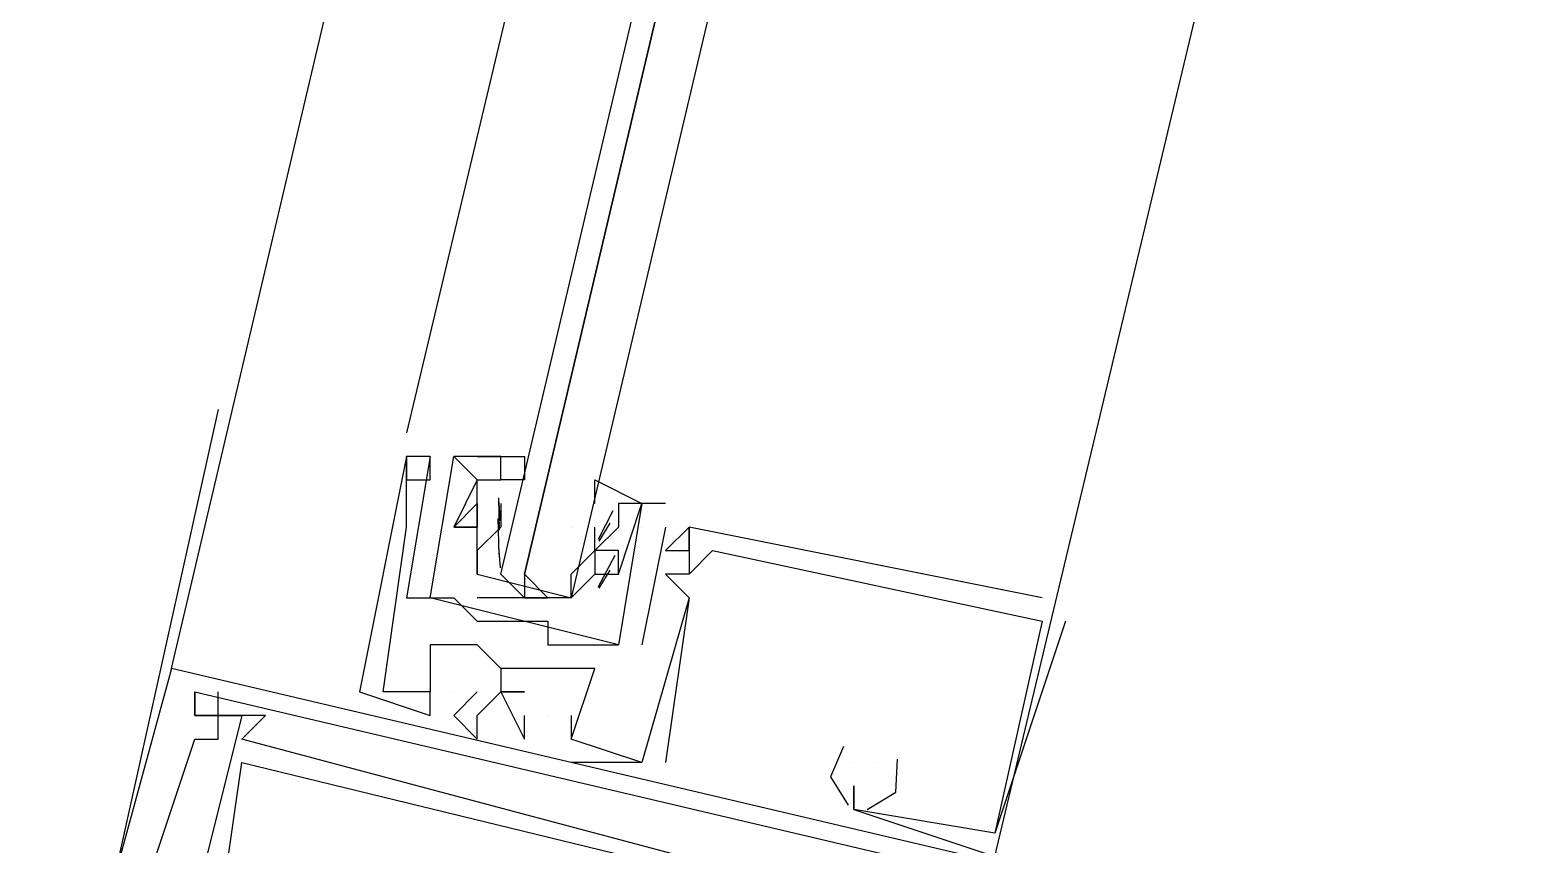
# Model space of a CAD drawing. Header units: feet. Extents: x -84 to 198, y -22 to 181.
# Drawn here: x 119.907 to 120.76, y 130.384 to 130.846 of the extents above; entities that cross this region are included whole.
import ezdxf

# ---------------------------------------------------------------- set-up
doc = ezdxf.new("R2010")
doc.units = ezdxf.units.FT
doc.layers.add('A-LINEA', color=7, linetype='CONTINUOUS')

msp = doc.modelspace()

# ---------------------------------------------------------------- linework, layer by layer
at = {"layer": 'A-LINEA'}
for p, q in [((119.9867, 130.4844), (121.56, 137.1644)), ((120.5067, 132.2444), (120.12, 130.6178)), ((120.0133, 130.6311), (119.9067, 130.1511)), ((120.12, 130.6044), (120.12, 130.6044)), ((120.12, 130.6044), (120.12, 130.6044)), ((120.12, 130.6044), (120.12, 130.6044)), ((120.12, 130.6044), (120.12, 130.6044)), ((120.12, 130.6044), (120.12, 130.6044)), ((120.12, 130.6044), (120.12, 130.6044)), ((120.1333, 130.6044), (120.1333, 130.6044)), ((120.1333, 130.6044), (120.1333, 130.6044)), ((120.1333, 130.6044), (120.1333, 130.6044)), ((120.1333, 130.6044), (120.1333, 130.6044)), ((120.1333, 130.6044), (120.1333, 130.6044)), ((120.1467, 130.6044), (120.1467, 130.6044)), ((120.1467, 130.6044), (120.1467, 130.6044)), ((120.1467, 130.6044), (120.1467, 130.6044)), ((120.1467, 130.6044), (120.1467, 130.6044)), ((120.1733, 130.6044), (120.1733, 130.6044)), ((120.1733, 130.6044), (120.1733, 130.6044)), ((120.12, 130.5911), (120.12, 130.5911)), ((120.12, 130.5911), (120.12, 130.5911)), ((120.12, 130.5911), (120.12, 130.5911)), ((120.1333, 130.5911), (120.1333, 130.5911)), ((120.1333, 130.5911), (120.1333, 130.5911)), ((120.1333, 130.5911), (120.1333, 130.5911)), ((120.16, 130.5911), (120.16, 130.5911)), ((120.16, 130.5911), (120.16, 130.5911)), ((120.1733, 130.5911), (120.1733, 130.5911)), ((120.1733, 130.5911), (120.1733, 130.5911)), ((120.12, 130.5778), (120.12, 130.5778)), ((120.12, 130.5778), (120.12, 130.5778)), ((120.12, 130.5778), (120.12, 130.5778)), ((120.16, 130.5778), (120.16, 130.5778)), ((120.16, 130.5778), (120.16, 130.5778)), ((120.16, 130.5778), (120.16, 130.5778)), ((120.16, 130.5778), (120.16, 130.5778)), ((120.1732, 130.568), (120.1722, 130.5799)), ((120.1726, 130.5627), (120.1723, 130.581)), ((120.1733, 130.5778), (120.1733, 130.5778)), ((120.1733, 130.5778), (120.1733, 130.5644)), ((120.1733, 130.5778), (120.1733, 130.5778)), ((120.2667, 130.5778), (120.24, 130.5778)), ((120.24, 130.5778), (120.24, 130.5778)), ((120.2667, 130.5778), (120.24, 130.5778)), ((120.24, 130.5778), (120.24, 130.5778)), ((120.2533, 130.5778), (120.2533, 130.5778)), ((120.2533, 130.5778), (120.2533, 130.5778)), ((120.2667, 130.5778), (120.2667, 130.5778)), ((120.2667, 130.5778), (120.2667, 130.5778)), ((120.1725, 130.5489), (120.1719, 130.5693)), ((120.2369, 130.5737), (120.2285, 130.5574)), ((120.2351, 130.5667), (120.2289, 130.5565)), ((120.12, 130.5644), (120.12, 130.5644)), ((120.12, 130.5644), (120.12, 130.5644)), ((120.12, 130.5644), (120.12, 130.5644)), ((120.1467, 130.5644), (120.1467, 130.5644)), ((120.1467, 130.5644), (120.1467, 130.5644)), ((120.1467, 130.5644), (120.1467, 130.5644)), ((120.1467, 130.5644), (120.1467, 130.5644)), ((120.16, 130.5644), (120.16, 130.5644)), ((120.16, 130.5644), (120.16, 130.5644)), ((120.16, 130.5644), (120.16, 130.5644)), ((120.16, 130.5644), (120.16, 130.5644)), ((120.1733, 130.5644), (120.1733, 130.5644)), ((120.2133, 130.5644), (120.2133, 130.5644)), ((120.2267, 130.5644), (120.2267, 130.5644)), ((120.2267, 130.5511), (120.2267, 130.5644)), ((120.2267, 130.5644), (120.2267, 130.5644)), ((120.2667, 130.5644), (120.2533, 130.4978)), ((120.2533, 130.5644), (120.2533, 130.5644)), ((120.2667, 130.5644), (120.2533, 130.4978)), ((120.2533, 130.5644), (120.2533, 130.5644)), ((120.2667, 130.5644), (120.2667, 130.5644)), ((120.2667, 130.5644), (120.2667, 130.5644)), ((120.28, 130.5644), (120.28, 130.5644)), ((120.28, 130.5644), (120.28, 130.5644)), ((120.28, 130.5644), (120.28, 130.5644)), ((120.28, 130.5644), (120.28, 130.5644)), ((120.28, 130.5644), (120.28, 130.5644)), ((120.28, 130.5644), (120.28, 130.5644)), ((120.1732, 130.5413), (120.1722, 130.5532)), ((120.1733, 130.5511), (120.1733, 130.5511)), ((120.2267, 130.5511), (120.2267, 130.5511)), ((120.2267, 130.5511), (120.2267, 130.5511)), ((120.2267, 130.5511), (120.2267, 130.5511)), ((120.2267, 130.5511), (120.2267, 130.5511)), ((120.24, 130.5511), (120.24, 130.5511)), ((120.24, 130.5511), (120.24, 130.5511)), ((120.2667, 130.5511), (120.2667, 130.5511)), ((120.2667, 130.5511), (120.2667, 130.5511)), ((120.2667, 130.5511), (120.2667, 130.5511)), ((120.28, 130.5511), (120.28, 130.5511)), ((120.28, 130.5511), (120.28, 130.5511)), ((120.28, 130.5511), (120.28, 130.5511)), ((120.2933, 130.5511), (120.2933, 130.5511)), ((120.2933, 130.5511), (120.2933, 130.5511)), ((120.2933, 130.5511), (120.2933, 130.5511)), ((120.238, 130.5483), (120.2284, 130.5303)), ((120.2133, 130.5378), (120.2133, 130.5378)), ((120.2267, 130.5378), (120.2267, 130.5378)), ((120.2267, 130.5378), (120.2267, 130.5378)), ((120.2267, 130.5378), (120.2267, 130.5378)), ((120.2267, 130.5378), (120.2267, 130.5378)), ((120.2351, 130.54), (120.2289, 130.5298)), ((120.24, 130.5378), (120.24, 130.5378)), ((120.24, 130.5378), (120.24, 130.5378)), ((120.24, 130.5378), (120.24, 130.5378)), ((120.24, 130.5378), (120.24, 130.5378)), ((120.2667, 130.5378), (120.2667, 130.5378)), ((120.2667, 130.5378), (120.2667, 130.5378)), ((120.2667, 130.5378), (120.2667, 130.5378)), ((120.28, 130.5378), (120.28, 130.5378)), ((120.28, 130.5378), (120.28, 130.5378)), ((120.28, 130.5378), (120.28, 130.5378)), ((120.28, 130.5378), (120.28, 130.5378)), ((120.28, 130.5378), (120.28, 130.5378)), ((120.28, 130.5378), (120.28, 130.5378)), ((120.12, 130.5244), (120.12, 130.5244)), ((120.12, 130.5244), (120.12, 130.5244)), ((120.1333, 130.5244), (120.1333, 130.5244)), ((120.1333, 130.5244), (120.1333, 130.5244)), ((120.1467, 130.5244), (120.1467, 130.5244)), ((120.1467, 130.5244), (120.1467, 130.5244)), ((120.1867, 130.5244), (120.2, 130.5244)), ((120.28, 130.5244), (120.28, 130.5244)), ((120.28, 130.5244), (120.28, 130.5244)), ((120.28, 130.5244), (120.28, 130.5244)), ((120.28, 130.5244), (120.28, 130.5244)), ((120.28, 130.5244), (120.28, 130.5244)), ((120.28, 130.5244), (120.28, 130.5244)), ((120.48, 130.5244), (120.48, 130.5244)), ((120.48, 130.5244), (120.48, 130.5244)), ((120.48, 130.5244), (120.48, 130.5244)), ((120.16, 130.5111), (120.16, 130.5111)), ((120.16, 130.5111), (120.16, 130.5111)), ((120.1733, 130.5111), (120.1733, 130.5111)), ((120.1733, 130.5111), (120.1733, 130.5111)), ((120.2, 130.5111), (120.2, 130.5111)), ((120.2, 130.5111), (120.2, 130.5111)), ((120.4933, 130.5111), (120.4533, 130.3911)), ((120.4933, 130.5111), (120.4533, 130.3911)), ((120.4933, 130.5111), (120.4533, 130.3911)), ((120.48, 130.5111), (120.48, 130.5111)), ((120.48, 130.5111), (120.48, 130.5111)), ((120.48, 130.5111), (120.48, 130.5111)), ((120.48, 130.5111), (120.48, 130.5111)), ((120.48, 130.5111), (120.48, 130.5111)), ((120.48, 130.5111), (120.48, 130.5111)), ((120.4933, 130.5111), (120.4933, 130.5111)), ((120.4933, 130.5111), (120.4933, 130.5111)), ((120.4933, 130.5111), (120.4933, 130.5111)), ((120.1333, 130.4978), (120.1333, 130.4978)), ((120.1333, 130.4978), (120.1333, 130.4978)), ((120.1333, 130.4978), (120.1333, 130.4978)), ((120.1467, 130.4978), (120.1467, 130.4978)), ((120.1467, 130.4978), (120.1467, 130.4978)), ((120.1467, 130.4978), (120.1467, 130.4978)), ((120.16, 130.4978), (120.16, 130.4978)), ((120.16, 130.4978), (120.16, 130.4978)), ((120.16, 130.4978), (120.16, 130.4978)), ((120.2, 130.4978), (120.2, 130.4978)), ((120.2, 130.4978), (120.2, 130.4978)), ((120.2267, 130.4978), (120.2267, 130.4978)), ((120.2267, 130.4978), (120.2267, 130.4978)), ((120.24, 130.4978), (120.24, 130.4978)), ((120.24, 130.4978), (120.24, 130.4978)), ((120.2533, 130.4978), (120.2533, 130.4978)), ((120.2533, 130.4978), (120.2533, 130.4978)), ((119.9867, 130.4844), (119.9867, 130.4844)), ((119.9867, 130.4844), (119.9867, 130.4844)), ((119.9867, 130.4844), (119.9867, 130.4844)), ((120.1733, 130.4844), (120.1733, 130.4844)), ((120.1733, 130.4844), (120.1733, 130.4844)), ((120.1733, 130.4844), (120.1733, 130.4844)), ((120.1867, 130.4844), (120.1867, 130.4844)), ((120.1867, 130.4844), (120.1867, 130.4844)), ((120.1867, 130.4844), (120.1867, 130.4844)), ((120.2, 130.4844), (120.2, 130.4844)), ((120.2, 130.4844), (120.2, 130.4844)), ((120.2, 130.4844), (120.2, 130.4844)), ((120.2133, 130.4844), (120.2133, 130.4844)), ((120.2133, 130.4844), (120.2133, 130.4844)), ((120.2133, 130.4844), (120.2133, 130.4844)), ((120.2267, 130.4844), (120.2267, 130.4844)), ((120.2267, 130.4844), (120.2267, 130.4844)), ((120.2267, 130.4844), (120.2267, 130.4844)), ((120, 130.4711), (120, 130.4711)), ((120, 130.4711), (120, 130.4711)), ((120, 130.4711), (120, 130.4711)), ((120.0133, 130.4711), (120.0133, 130.4711)), ((120.0133, 130.4711), (120.0133, 130.4711)), ((120.0133, 130.4711), (120.0133, 130.4711)), ((120.0933, 130.4711), (120.0933, 130.4711)), ((120.0933, 130.4711), (120.0933, 130.4711)), ((120.0933, 130.4711), (120.0933, 130.4711)), ((120.1067, 130.4711), (120.1067, 130.4711)), ((120.1067, 130.4711), (120.1067, 130.4711)), ((120.1067, 130.4711), (120.1067, 130.4711)), ((120.1333, 130.4711), (120.1333, 130.4711)), ((120.1333, 130.4711), (120.1333, 130.4711)), ((120.1333, 130.4711), (120.1333, 130.4711)), ((120.1333, 130.4711), (120.1333, 130.4711)), ((120.1333, 130.4711), (120.1333, 130.4711)), ((120.1333, 130.4711), (120.1333, 130.4711)), ((120.1467, 130.4711), (120.1467, 130.4711)), ((120.1467, 130.4711), (120.1467, 130.4711)), ((120.1467, 130.4711), (120.1467, 130.4711)), ((120.16, 130.4711), (120.16, 130.4711)), ((120.16, 130.4711), (120.16, 130.4711)), ((120.16, 130.4711), (120.16, 130.4711)), ((120.1733, 130.4711), (120.1733, 130.4711)), ((120.1733, 130.4711), (120.1733, 130.4711)), ((120.1733, 130.4711), (120.1733, 130.4711)), ((120, 130.4578), (120, 130.4578)), ((120, 130.4578), (120, 130.4578)), ((120, 130.4578), (120, 130.4578)), ((120, 130.4578), (120, 130.4578)), ((120, 130.4578), (120, 130.4578)), ((120, 130.4578), (120, 130.4578)), ((120.0133, 130.4578), (120.0133, 130.4578)), ((120.0133, 130.4578), (120.0133, 130.4578)), ((120.0133, 130.4578), (120.0133, 130.4578)), ((120.0133, 130.4578), (120.0133, 130.4578)), ((120.0133, 130.4578), (120.0133, 130.4578)), ((120.0133, 130.4578), (120.0133, 130.4578)), ((120.0267, 130.4578), (120.0267, 130.4578)), ((120.0267, 130.4578), (120.0267, 130.4578)), ((120.0267, 130.4578), (120.0267, 130.4578)), ((120.04, 130.4578), (120.04, 130.4578)), ((120.04, 130.4578), (120.04, 130.4578)), ((120.04, 130.4578), (120.04, 130.4578)), ((120.1333, 130.4578), (120.1333, 130.4578)), ((120.1333, 130.4578), (120.1333, 130.4578)), ((120.1333, 130.4578), (120.1333, 130.4578)), ((120.1467, 130.4578), (120.1467, 130.4578)), ((120.1467, 130.4578), (120.1467, 130.4578)), ((120.1467, 130.4578), (120.1467, 130.4578)), ((120.16, 130.4578), (120.16, 130.4578)), ((120.16, 130.4578), (120.16, 130.4578)), ((120.16, 130.4578), (120.16, 130.4578)), ((120.1867, 130.4578), (120.1867, 130.4578)), ((120.1867, 130.4578), (120.1867, 130.4578)), ((120.1867, 130.4578), (120.1867, 130.4578)), ((120.2, 130.4578), (120.2, 130.4578)), ((120.2, 130.4578), (120.2, 130.4578)), ((120.2, 130.4578), (120.2, 130.4578)), ((120.2133, 130.4578), (120.2133, 130.4578)), ((120.2133, 130.4578), (120.2133, 130.4578)), ((120.2133, 130.4578), (120.2133, 130.4578)), ((120, 130.4444), (120, 130.4444)), ((120, 130.4444), (120, 130.4444)), ((120, 130.4444), (120, 130.4444)), ((120.0133, 130.4444), (120.0133, 130.4444)), ((120.0133, 130.4444), (120.0133, 130.4444)), ((120.0133, 130.4444), (120.0133, 130.4444)), ((120.0267, 130.4444), (120.0267, 130.4444)), ((120.0267, 130.4444), (120.0267, 130.4444)), ((120.0267, 130.4444), (120.0267, 130.4444)), ((120.16, 130.4444), (120.16, 130.4444)), ((120.16, 130.4444), (120.16, 130.4444)), ((120.16, 130.4444), (120.16, 130.4444)), ((120.1867, 130.4444), (120.1867, 130.4444)), ((120.1867, 130.4444), (120.1867, 130.4444)), ((120.1867, 130.4444), (120.1867, 130.4444)), ((120.2133, 130.4444), (120.2133, 130.4444)), ((120.2133, 130.4444), (120.2133, 130.4444)), ((120.2133, 130.4444), (120.2133, 130.4444)), ((120.2133, 130.4444), (120.2133, 130.4444)), ((120.2133, 130.4444), (120.2133, 130.4444)), ((120.2133, 130.4444), (120.2133, 130.4444)), ((120.0267, 130.4311), (120.0267, 130.4311)), ((120.0267, 130.4311), (120.0267, 130.4311)), ((120.0267, 130.4311), (120.0267, 130.4311)), ((120.2133, 130.4311), (120.2133, 130.4311)), ((120.2133, 130.4311), (120.2133, 130.4311)), ((120.2133, 130.4311), (120.2133, 130.4311)), ((120.2533, 130.4311), (120.2533, 130.4311)), ((120.2533, 130.4311), (120.2533, 130.4311)), ((120.2533, 130.4311), (120.2533, 130.4311)), ((120.2533, 130.4311), (120.2533, 130.4311)), ((120.2533, 130.4311), (120.2533, 130.4311)), ((120.2533, 130.4311), (120.2533, 130.4311)), ((120.2667, 130.4311), (120.2667, 130.4311)), ((120.2667, 130.4311), (120.2667, 130.4311)), ((120.2667, 130.4311), (120.2667, 130.4311)), ((120.3733, 130.4311), (120.3733, 130.4311)), ((120.3733, 130.4311), (120.3733, 130.4311)), ((120.3733, 130.4311), (120.3733, 130.4311)), ((120.3867, 130.4311), (120.3867, 130.4311)), ((120.3867, 130.4311), (120.3867, 130.4311)), ((120.3867, 130.4311), (120.3867, 130.4311)), ((120.3867, 130.4311), (120.3867, 130.4311)), ((120.3867, 130.4311), (120.3867, 130.4311)), ((120.3867, 130.4311), (120.3867, 130.4311)), ((120.3733, 130.4178), (120.3733, 130.4178)), ((120.3733, 130.4178), (120.3733, 130.4178)), ((120.3733, 130.4178), (120.3733, 130.4178)), ((120.3733, 130.4178), (120.3733, 130.4178)), ((120.3733, 130.4178), (120.3733, 130.4178)), ((120.3733, 130.4178), (120.3733, 130.4178)), ((120.3733, 130.4044), (120.3733, 130.4044)), ((120.3733, 130.4044), (120.3733, 130.4044)), ((120.3733, 130.4044), (120.3733, 130.4044)), ((120.3733, 130.4044), (120.3733, 130.4044)), ((120.3733, 130.4044), (120.3733, 130.4044)), ((120.3733, 130.4044), (120.3733, 130.4044)), ((120.4533, 130.3911), (120.4533, 130.3911)), ((120.4533, 130.3911), (120.4533, 130.3911)), ((120.4533, 130.3911), (120.4533, 130.3911)), ((120.4533, 130.3911), (120.4533, 130.3911)), ((120.4533, 130.3911), (120.4533, 130.3911)), ((120.4533, 130.3911), (120.4533, 130.3911))]:
    msp.add_line(p, q, dxfattribs=at)
for points in [[(120.4533, 130.3778), (120.88, 132.1644), (121.2133, 133.6044)], [(120.6133, 132.2178), (120.2133, 130.5244), (120.2, 130.5244), (120.1867, 130.5378), (120.5867, 132.2311), (120.1867, 130.5378), (120.1867, 130.5244), (120.1733, 130.5378), (120.5733, 132.2311)], [(120.48, 130.5244), (120.28, 130.5644), (120.2667, 130.5511), (120.28, 130.5511), (120.28, 130.5644), (120.28, 130.5378), (120.2667, 130.5378), (120.28, 130.5244), (120.2533, 130.4311), (120.2133, 130.4444), (120.2267, 130.4844), (120.2133, 130.4844), (120.2, 130.4844), (120.1867, 130.4844), (120.1733, 130.4844), (120.16, 130.4978), (120.1467, 130.4978), (120.1333, 130.4978), (120.1333, 130.4711), (120.1067, 130.4711), (120.12, 130.5644), (120.12, 130.5778), (120.12, 130.6044), (120.12, 130.5911), (120.1333, 130.5911), (120.1333, 130.6044), (120.12, 130.6044), (120.0933, 130.4711), (120.0933, 130.4711), (120.1333, 130.4578)], [(120.48, 130.5244), (120.28, 130.5644), (120.2667, 130.5511), (120.28, 130.5511), (120.28, 130.5644), (120.28, 130.5378), (120.2667, 130.5378), (120.28, 130.5244), (120.2533, 130.4311), (120.2133, 130.4444), (120.2267, 130.4844), (120.2133, 130.4844), (120.2, 130.4844), (120.1867, 130.4844), (120.1733, 130.4844), (120.16, 130.4978), (120.1467, 130.4978), (120.1333, 130.4978), (120.1333, 130.4711), (120.1067, 130.4711), (120.12, 130.5644), (120.12, 130.5778), (120.12, 130.6044), (120.12, 130.5911), (120.1333, 130.5911), (120.1333, 130.6044), (120.12, 130.6044), (120.0933, 130.4711), (120.0933, 130.4711), (120.1333, 130.4578)], [(120.48, 130.5244), (120.28, 130.5644), (120.2667, 130.5511), (120.28, 130.5511), (120.28, 130.5644), (120.28, 130.5378), (120.2667, 130.5378), (120.28, 130.5244), (120.2533, 130.4311), (120.2133, 130.4444), (120.2267, 130.4844), (120.2133, 130.4844), (120.2, 130.4844), (120.1867, 130.4844), (120.1733, 130.4844), (120.16, 130.4978), (120.1467, 130.4978), (120.1333, 130.4978), (120.1333, 130.4711), (120.1067, 130.4711), (120.12, 130.5644), (120.12, 130.5778), (120.12, 130.6044), (120.12, 130.5911), (120.1333, 130.5911), (120.1333, 130.6044), (120.12, 130.6044), (120.0933, 130.4711), (120.0933, 130.4711), (120.1333, 130.4578)], [(120.1333, 130.6044), (120.12, 130.5244), (120.1467, 130.5244), (120.16, 130.5111), (120.1733, 130.5111), (120.2, 130.5111), (120.2, 130.4978), (120.2267, 130.4978), (120.24, 130.4978)], [(120.1333, 130.6044), (120.12, 130.5244), (120.1467, 130.5244), (120.16, 130.5111), (120.1733, 130.5111), (120.2, 130.5111), (120.2, 130.4978), (120.2267, 130.4978), (120.24, 130.4978)], [(120.24, 130.4978), (120.1333, 130.5244), (120.1467, 130.6044), (120.16, 130.5911), (120.1467, 130.5644), (120.16, 130.5644), (120.1467, 130.5644), (120.16, 130.5778), (120.16, 130.5644), (120.16, 130.5778)], [(120.24, 130.4978), (120.1333, 130.5244), (120.1467, 130.6044), (120.16, 130.5911), (120.1467, 130.5644), (120.16, 130.5644), (120.1467, 130.5644), (120.16, 130.5778), (120.16, 130.5644), (120.16, 130.5778)], [(120.1733, 130.5911), (120.1733, 130.6044), (120.1467, 130.6044)], [(120.1733, 130.5911), (120.1733, 130.6044), (120.1467, 130.6044)], [(120.16, 130.5378), (120.16, 130.5511), (120.16, 130.5644), (120.16, 130.5911), (120.1733, 130.5911), (120.1733, 130.6044), (120.16, 130.6044), (120.1867, 130.6044), (120.1867, 130.5911), (120.1733, 130.5911)], [(120.2267, 130.5778), (120.2267, 130.5911), (120.2533, 130.5778), (120.24, 130.5778), (120.24, 130.5644), (120.2267, 130.5511), (120.2267, 130.5378), (120.2133, 130.5244), (120.16, 130.5244)], [(120.2267, 130.5378), (120.24, 130.5378), (120.2533, 130.5778), (120.24, 130.4978)], [(120.2267, 130.5378), (120.24, 130.5378), (120.2533, 130.5778), (120.24, 130.4978)], [(120.1733, 130.5644), (120.16, 130.5511), (120.16, 130.5378), (120.2133, 130.5244), (120.2133, 130.5378), (120.2267, 130.5511)], [(120.2267, 130.5511), (120.2267, 130.5378), (120.24, 130.5378), (120.24, 130.5511), (120.2267, 130.5511), (120.2267, 130.5644), (120.2267, 130.5644)], [(120.2267, 130.5511), (120.2267, 130.5378), (120.24, 130.5378), (120.24, 130.5511), (120.2267, 130.5511), (120.2267, 130.5644), (120.2267, 130.5644)], [(120.28, 130.5378), (120.2933, 130.5511), (120.48, 130.5111), (120.4533, 130.3911), (120.3733, 130.4044), (120.3733, 130.4178)], [(120.28, 130.5378), (120.2933, 130.5511), (120.48, 130.5111), (120.4533, 130.3911), (120.3733, 130.4044), (120.3733, 130.4178)], [(120.28, 130.5378), (120.2933, 130.5511), (120.48, 130.5111), (120.4533, 130.3911), (120.3733, 130.4044), (120.3733, 130.4178)], [(120.28, 130.5244), (120.28, 130.5244), (120.2667, 130.4311)], [(120.28, 130.5244), (120.28, 130.5244), (120.2667, 130.4311)], [(120.28, 130.5244), (120.28, 130.5244), (120.2667, 130.4311)], [(120.6533, 130.3244), (120.6667, 130.3244), (119.9867, 130.4844), (119.9467, 130.3378), (119.9733, 130.3378), (119.96, 130.3378), (119.9733, 130.3644), (120, 130.4444), (120.0133, 130.4444), (120.0133, 130.4578), (120, 130.4578), (120, 130.4711)], [(120.6533, 130.3244), (120.6667, 130.3244), (119.9867, 130.4844), (119.9467, 130.3378), (119.9733, 130.3378), (119.96, 130.3378), (119.9733, 130.3644), (120, 130.4444), (120.0133, 130.4444), (120.0133, 130.4578), (120, 130.4578), (120, 130.4711)], [(120.6533, 130.3244), (120.6667, 130.3244), (119.9867, 130.4844), (119.9467, 130.3378), (119.9733, 130.3378), (119.96, 130.3378), (119.9733, 130.3644), (120, 130.4444), (120.0133, 130.4444), (120.0133, 130.4578), (120, 130.4578), (120, 130.4711)], [(120.1867, 130.4844), (120.1733, 130.4844), (120.1733, 130.4711), (120.1867, 130.4711), (120.1733, 130.4711)], [(120.1867, 130.4844), (120.1733, 130.4844), (120.1733, 130.4711), (120.1867, 130.4711), (120.1733, 130.4711)], [(120.1867, 130.4844), (120.1733, 130.4844), (120.1733, 130.4711), (120.1867, 130.4711), (120.1733, 130.4711)], [(120, 130.4711), (120, 130.4578), (120.0267, 130.4578), (120, 130.3511), (120, 130.3378)], [(120, 130.4711), (120.4533, 130.3644), (120.4533, 130.3511), (120.44, 130.3511)], [(120, 130.4711), (120, 130.4578), (120.0267, 130.4578), (120, 130.3511), (120, 130.3378)], [(120, 130.4711), (120.4533, 130.3644), (120.4533, 130.3511), (120.44, 130.3511)], [(120, 130.4711), (120, 130.4578), (120.0267, 130.4578), (120, 130.3511), (120, 130.3378)], [(120, 130.4711), (120.4533, 130.3644), (120.4533, 130.3511), (120.44, 130.3511)], [(120.4267, 130.3378), (120.0267, 130.4444), (120.04, 130.4578), (120.0133, 130.4578), (120.0133, 130.4711)], [(120.4267, 130.3378), (120.0267, 130.4444), (120.04, 130.4578), (120.0133, 130.4578), (120.0133, 130.4711)], [(120.4267, 130.3378), (120.0267, 130.4444), (120.04, 130.4578), (120.0133, 130.4578), (120.0133, 130.4711)], [(120.1333, 130.4578), (120.1333, 130.4711), (120.1333, 130.4711)], [(120.1333, 130.4578), (120.1333, 130.4711), (120.1333, 130.4711)], [(120.1333, 130.4578), (120.1333, 130.4711), (120.1333, 130.4711)], [(120.16, 130.4711), (120.1467, 130.4578), (120.16, 130.4444), (120.16, 130.4578), (120.1733, 130.4711), (120.1733, 130.4711), (120.1867, 130.4444), (120.1867, 130.4578)], [(120.16, 130.4711), (120.1467, 130.4578), (120.16, 130.4444), (120.16, 130.4578), (120.1733, 130.4711), (120.1733, 130.4711), (120.1867, 130.4444), (120.1867, 130.4578)], [(120.16, 130.4711), (120.1467, 130.4578), (120.16, 130.4444), (120.16, 130.4578), (120.1733, 130.4711), (120.1733, 130.4711), (120.1867, 130.4444), (120.1867, 130.4578)], [(120.2133, 130.4578), (120.2133, 130.4444), (120.2133, 130.4444)], [(120.2133, 130.4578), (120.2133, 130.4444), (120.2133, 130.4444)], [(120.2133, 130.4578), (120.2133, 130.4444), (120.2133, 130.4444)], [(120.3676, 130.4401), (120.3601, 130.4229), (120.3702, 130.407)], [(120.3676, 130.4401), (120.3601, 130.4229), (120.3702, 130.407)], [(120.3676, 130.4401), (120.3601, 130.4229), (120.3702, 130.407)], [(120.0133, 130.3378), (120.0267, 130.4311), (120.52, 130.3111)], [(120.0133, 130.3378), (120.0267, 130.4311), (120.52, 130.3111)], [(120.0133, 130.3378), (120.0267, 130.4311), (120.52, 130.3111)], [(120.2533, 130.4311), (120.2533, 130.4311), (120.2133, 130.4311)], [(120.2533, 130.4311), (120.2533, 130.4311), (120.2133, 130.4311)], [(120.2533, 130.4311), (120.2533, 130.4311), (120.2133, 130.4311)], [(120.3733, 130.4311), (120.3733, 130.4311), (120.3733, 130.4311)], [(120.3733, 130.4311), (120.3733, 130.4311), (120.3733, 130.4311)], [(120.3733, 130.4311), (120.3733, 130.4311), (120.3733, 130.4311)], [(120.381, 130.4045), (120.3972, 130.4142), (120.3981, 130.4329)], [(120.381, 130.4045), (120.3972, 130.4142), (120.3981, 130.4329)], [(120.381, 130.4045), (120.3972, 130.4142), (120.3981, 130.4329)], [(120.3733, 130.4178), (120.3733, 130.4044), (120.4533, 130.3778)], [(120.3733, 130.4178), (120.3733, 130.4044), (120.4533, 130.3778)], [(120.3733, 130.4178), (120.3733, 130.4044), (120.4533, 130.3778)]]:
    msp.add_lwpolyline(points, dxfattribs=at)

doc.saveas('drawing.dxf')
